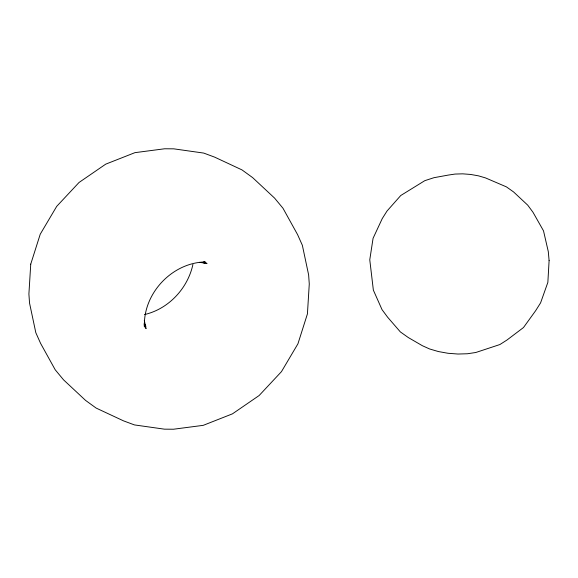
<?xml version="1.0" encoding="UTF-8"?>
<svg xmlns="http://www.w3.org/2000/svg" width="578" height="578" viewBox="0 0 578 578"><rect width="100%" height="100%" fill="white"/><g stroke="black" fill="none" stroke-linecap="round" stroke-linejoin="round"><path stroke-width="0.87" d="M192.929 264.421C187.778 288.422 168.538 309.042 144.493 314.562M203.579 261.921L205.226 261.928C171.89 262.687 142.918 293.66 144.421 326.975L144.182 323.68M199.511 262.347L207.054 263.409L205.371 262.788M203.16 262.636L204.728 263.366M144.767 324.966L145.88 326.317L144.63 324.048M145.316 327.025L146.053 328.665L144.298 320.385M549.1 260.627L547.857 282.375L540.589 302.858L535.633 310.711L523.487 327.538L506.978 340.023L499.905 344.531L475.831 352.486L467.421 353.758L457.942 354.032L448.029 353.281L438.37 351.547L429.62 348.968L422.366 345.709L408.335 337.566L400.352 331.909L387.621 317.199L382.007 309.598L373.359 290.134L369.768 259.797L373.07 238.309L382.26 218.563L387.043 210.999L400.764 195.509L424.801 180.668L433.97 177.692L448.239 175.091L455.038 174.065L462.696 173.841L470.702 174.455L478.505 175.849L485.571 177.937L506.429 186.882L513.553 191.925L527.743 205.176L532.995 212.278L543.508 230.832L548.298 251.64L549.1 260.627M30.75 264.103L28.9 294.014L29.543 303.089L35.822 332.704L40.59 343.368L55.192 369.754L63.573 379.869L85.544 400.381L96.172 408.09L123.511 420.856L134.443 424.917L164.441 429.165L173.508 429.223L203.246 425.343L232.45 413.848L259.125 395.533L281.464 371.64L297.937 343.794L307.424 313.897L309.273 283.986L308.63 274.911L302.359 245.296L297.591 234.632L282.982 208.246L274.608 198.131L252.637 177.619L242.001 169.91L214.669 157.144L203.731 153.083L173.732 148.835L164.665 148.777L134.927 152.657L105.723 164.152L79.049 182.467L56.709 206.36L40.236 234.206L30.75 264.103"/></g></svg>
